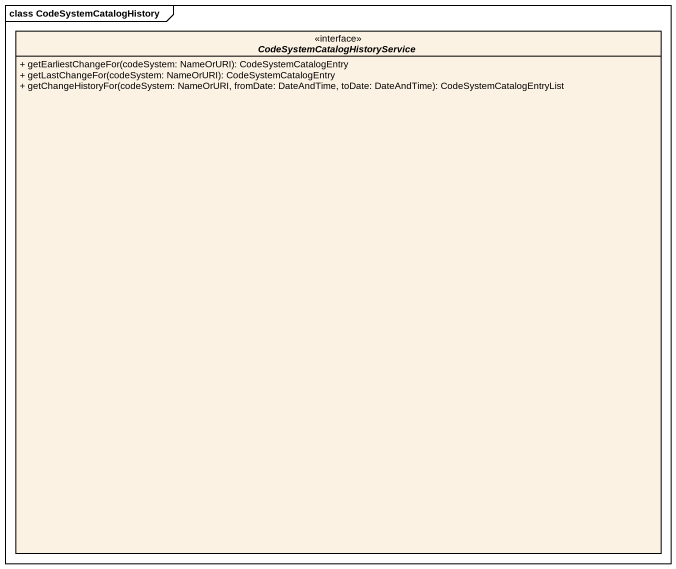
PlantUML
@startuml
mainframe class CodeSystemCatalogHistory
hide circle
hide empty members
skinparam classAttributeIconSize 0
interface "CodeSystemCatalogHistoryService" as CodeSystemCatalogHistoryServ <<interface>> {
  + getEarliestChangeFor(codeSystem: NameOrURI): CodeSystemCatalogEntry
  + getLastChangeFor(codeSystem: NameOrURI): CodeSystemCatalogEntry
  + getChangeHistoryFor(codeSystem: NameOrURI, fromDate: DateAndTime, toDate: DateAndTime): CodeSystemCatalogEntryList
}
@enduml
